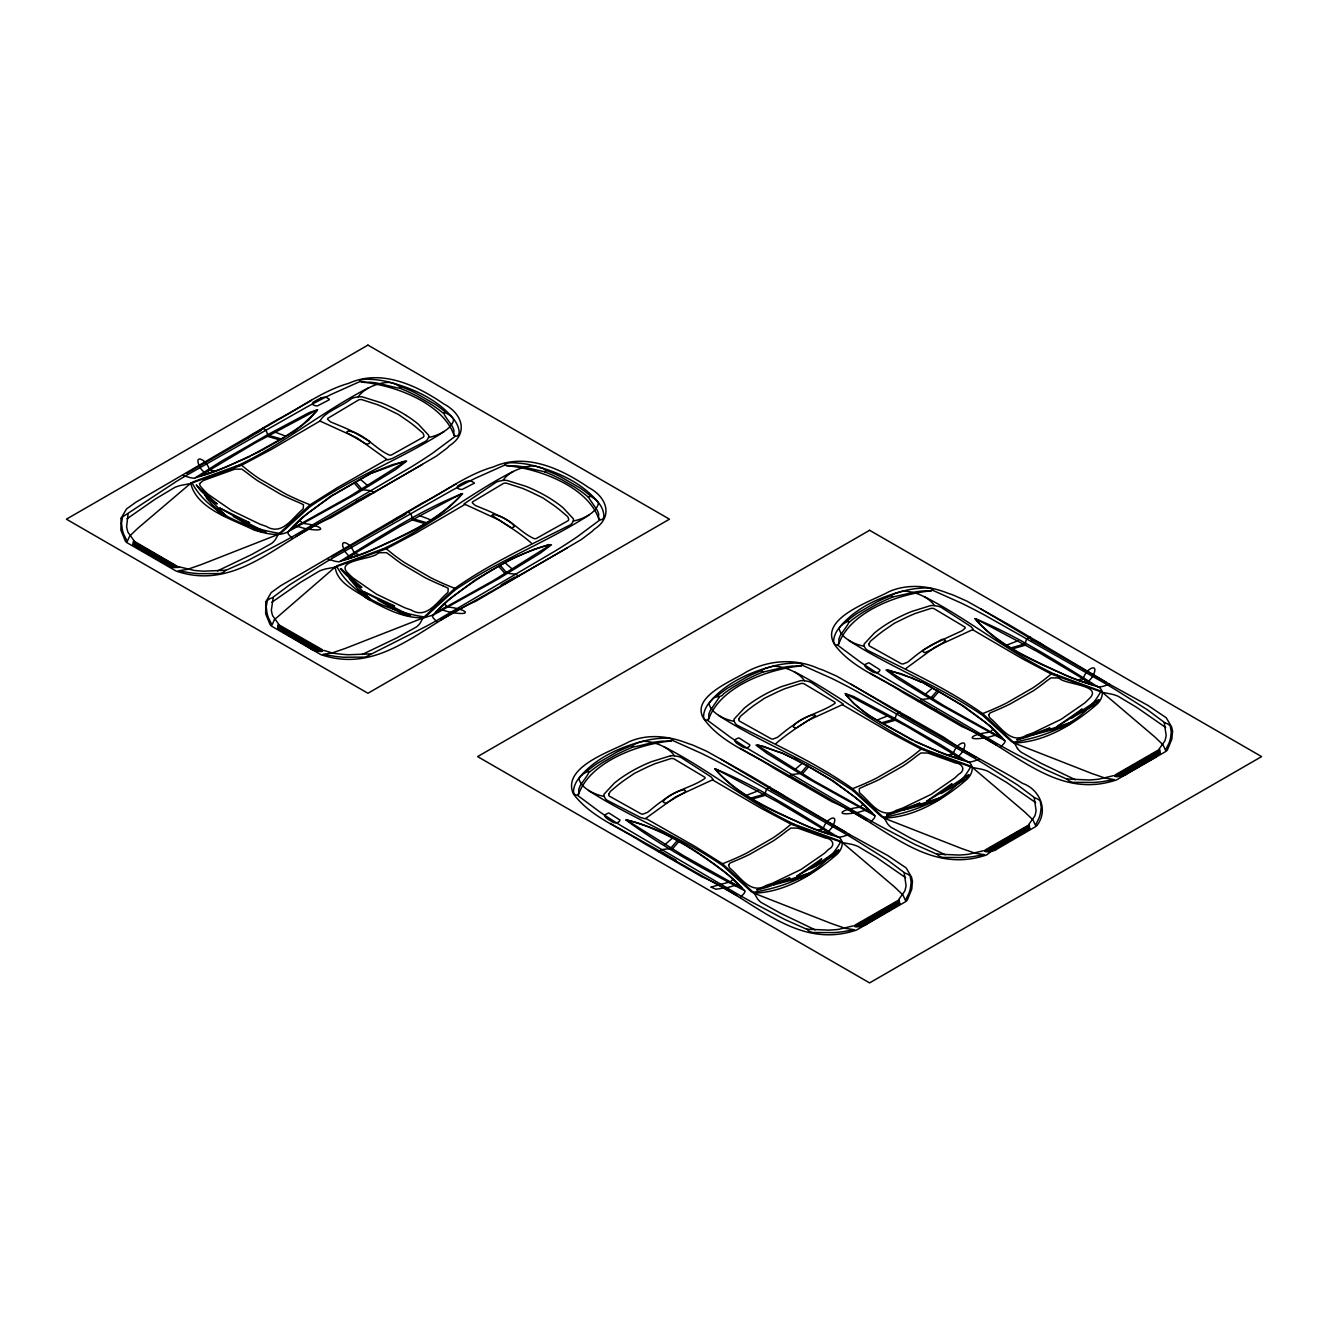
<?xml version="1.0" encoding="UTF-8"?>
<svg xmlns="http://www.w3.org/2000/svg" width="1328" height="1328" viewBox="0 0 1328 1328"><rect width="100%" height="100%" fill="white"/><g stroke="black" fill="none" stroke-linecap="round" stroke-linejoin="round"><path stroke-width="1.5" d="M354.244 553.527L354.161 552.88A15.455 8.914 0 0 0 353.431 551.236C350.061 542.388 337.146 537.226 345.214 551.817A62.565 36.122 0 0 0 346.94 553.859L347.753 554.722A6.872 3.967 0 0 1 348.683 556.615A5.959 3.436 0 0 1 347.77 558.64L358.942 554.921L357.83 554.274A6.125 3.536 0 0 0 356.153 553.793L354.227 553.71A45.252 26.128 0 0 1 350.625 555.685L348.683 556.615M370.28 493.601L356.369 501.171L360.502 499.975A65.454 37.798 0 0 0 364.304 497.917A53.9 31.125 0 0 0 367.856 495.676L422.47 464.418M567.205 547.983L512.591 579.24A53.9 31.125 0 0 1 509.039 581.481A65.454 37.798 0 0 1 505.238 583.54L440.68 620.093M450.723 415.979A57.868 33.399 0 0 1 459.023 430.737C460.451 437.344 452.284 438.738 453.977 430.67A90.404 52.19 0 0 0 452.483 426.686C449.379 421.275 435.85 406.036 450.856 415.93M588.171 496.987L590.844 496.357L595.591 499.494A57.868 33.399 0 0 1 603.759 514.301C605.17 520.925 597.069 522.236 598.712 514.235A90.404 52.19 0 0 0 597.218 510.251L588.171 496.987L583.772 493.418A211.849 122.309 0 0 0 574.493 486.994L561.893 479.723A211.866 122.309 0 0 0 550.755 474.362L544.779 471.822L521.622 466.593A90.404 52.19 0 0 0 514.716 465.746C499.544 466.327 503.81 462.044 514.583 462.841A57.851 33.399 0 0 1 540.164 467.622M645.972 818.513L695.523 846.749L722.548 863.764A11.537 6.657 0 0 0 724.457 867.167L751.283 891.669A63.213 36.503 0 0 0 753.789 893.113C784.898 892.482 814.114 874.123 837.055 854.269C842.334 849.372 845.355 839.645 836.955 836.391M798.145 726.765L809.101 719.959L843.38 704.205L811.225 682.492A15.438 8.914 0 0 0 808.188 681.38L804.154 680.683A12.599 7.271 0 0 0 800.585 680.7L781.445 686.642A151.956 87.731 0 0 0 766.488 693.548A147.84 85.357 0 0 0 756.379 699.391A151.956 87.731 0 0 0 744.427 708.023L734.102 719.079A12.599 7.271 0 0 0 734.085 721.137L735.314 723.461A15.438 8.914 0 0 0 737.223 725.221C776.614 745.24 815.973 762.903 852.609 788.683A11.537 6.657 0 0 0 854.502 792.086L881.327 816.587A63.213 36.503 0 0 0 883.834 818.031C914.926 817.401 944.158 799.041 967.099 779.187C972.378 774.29 975.399 764.563 967 761.309M984.463 717.037L1011.388 741.505A63.213 36.503 0 0 0 1013.895 742.933C1044.987 742.319 1074.203 723.959 1097.144 704.089C1102.423 699.209 1105.444 689.481 1097.061 686.227M1138.411 765.011L1138.594 764.646A9.595 5.544 0 0 0 1135.789 766.306A1.992 1.145 0 0 1 1136.37 766.19M278.448 625.687L322.422 650.604L321.542 650.654M172.457 567.056L174.632 567.156A35.308 20.385 0 0 0 175.595 567.139L177.686 567.056L133.763 541.691L133.647 542.72A30.162 17.413 0 0 0 133.564 543.816L133.779 544.746M278.432 625.803L278.382 626.285A30.162 17.413 0 0 0 278.299 627.38L278.515 628.293M581.813 774.888C596.82 764.978 583.291 780.233 580.187 785.645A90.404 52.19 0 0 0 578.693 789.629C580.303 797.597 572.219 796.302 573.663 789.695A57.851 33.399 0 0 1 581.946 774.938M719.278 697.3L710.231 710.563A90.404 52.19 0 0 0 708.737 714.547C710.38 722.565 702.263 721.237 703.707 714.613A57.851 33.399 0 0 1 711.991 699.856C715.377 694.644 720.755 698.727 723.677 693.731A211.866 122.309 0 0 1 732.973 687.306L745.556 680.036A211.849 122.309 0 0 1 756.694 674.674L762.67 672.134L785.827 666.905A90.404 52.19 0 0 1 792.733 666.042C808.038 666.639 803.672 662.373 792.866 663.137A57.868 33.399 0 0 0 767.285 667.934M880.431 914.477L880.298 914.76A8.732 5.046 0 0 0 883.07 913.116A1.743 1.013 0 0 1 882.423 913.216L882.29 913.183M1140.536 764.314L1140.437 764.546A8.732 5.046 0 0 0 1143.176 762.953A1.743 1.013 0 0 1 1142.512 763.052L1142.329 762.986M874.588 917.299L874.737 917.001A9.379 5.412 0 0 0 872.396 918.262L871.566 919.242L873.193 918.943M1004.649 842.218L1006.06 840.823M1134.693 767.136L1134.826 766.837A9.379 5.412 0 0 0 1132.502 768.082L1131.672 769.078L1133.299 768.763M882.124 912.95L882.273 912.651A8.964 5.179 0 0 0 879.468 914.262L880.348 914.245M1142.229 762.787L1142.362 762.488A8.964 5.179 0 0 0 1139.573 764.098L1140.437 764.081M898.973 903.588L899.089 902.409A35.308 20.385 0 0 0 899.039 901.861L898.907 900.65L854.983 925.998L856.776 926.081A30.162 17.413 0 0 0 858.652 926.114L860.262 925.998M1014.21 837.287L1014.127 837.437A9.014 5.196 0 0 0 1016.567 836.092M1144.288 762.123L1144.238 762.272A9.014 5.196 0 0 0 1146.628 761.01L1147.292 760.131L1145.699 760.463M301.672 523.215L301.473 522.219A6.125 3.536 0 0 0 300.609 521.257L299.514 520.609L293.007 527.067A5.959 3.436 0 0 1 296.576 526.569A6.872 3.967 0 0 1 299.846 527.067L301.34 527.531A62.549 36.122 0 0 0 304.876 528.527C327.485 532.711 323.966 526.303 305.872 523.796A15.455 8.931 0 0 0 303.382 523.398L301.921 523.315A45.252 26.128 0 0 0 298.186 525.407L296.576 526.535M793.181 879.983L807.441 873.89M923.242 804.901L937.485 798.809M578.51 794.592C589.615 761.807 638.884 743.763 671.287 741.024M708.554 719.51C719.676 686.725 768.912 668.681 801.332 665.942M838.615 644.429C849.721 611.644 898.956 593.583 931.393 590.86M876.663 916.619L876.546 916.851A9.18 5.295 0 0 0 879.319 915.291A1.76 1.013 0 0 1 878.655 915.424L878.489 914.809A9.595 5.544 0 0 0 875.683 916.486A1.992 1.145 0 0 1 876.281 916.353L876.58 916.42M1006.69 841.57L1006.624 841.72A9.18 5.295 0 0 0 1009.363 840.209A1.76 1.013 0 0 1 1008.699 840.342L1008.533 839.728A9.595 5.544 0 0 0 1005.728 841.404A1.992 1.145 0 0 1 1006.325 841.271L1006.624 841.338M1136.718 766.555L1136.585 766.771A9.18 5.295 0 0 0 1139.407 765.127A1.76 1.013 0 0 1 1138.76 765.26L1138.544 765.21M308.312 508.259L281.387 532.711A63.296 36.553 0 0 1 278.88 534.155L200.96 564.699L187.48 569.38L178.218 570.774L190.518 572.866A107.917 62.316 0 0 0 198.818 573.679L219.884 573.563A5.262 3.038 0 0 0 221.062 573.281L223.087 572.351A33.15 19.14 0 0 0 224.349 571.621L225.81 570.227L203.997 571.173A73.223 42.28 0 0 1 193.988 570.376L179.363 566.89M599.874 519.945L577.448 536.645A593.533 342.674 0 0 1 555.585 550.755L439.087 619.147A585.15 337.827 0 0 1 426.039 626.384L369.084 655.185A33.15 19.14 0 0 1 367.823 655.916L365.798 656.845A5.262 3.038 0 0 1 364.619 657.128L343.554 657.244A107.917 62.316 0 0 1 335.254 656.414L322.953 654.339L332.216 652.944L345.695 648.263L423.483 617.786M899.023 903.488L884.913 910.759A12.998 7.503 0 0 0 882.954 911.987L881.875 912.585A13.197 7.619 0 0 0 878.804 914.477L878.107 914.76A14.143 8.167 0 0 0 876.015 915.905L874.305 916.951A13.479 7.785 0 0 0 872.43 917.963L870.886 919.706L874.488 918.495M1029.017 828.506L1029.134 827.327A35.308 20.385 0 0 0 1029.084 826.78L1028.851 825.618L985.077 850.899L985.907 850.949M745.174 890.972L745.124 891.121A35.624 20.567 0 0 1 744.078 893.429L740.31 897.479M875.218 815.89L875.169 816.039A35.624 20.567 0 0 1 874.123 818.347L870.371 822.397M1005.279 740.808L1005.23 740.958A35.624 20.567 0 0 1 1004.167 743.265L1000.416 747.315M842.052 624.774A57.851 33.399 0 0 0 833.752 639.532C832.307 646.138 840.491 647.533 838.798 639.465A90.404 52.19 0 0 1 840.275 635.465C843.446 630.053 856.809 614.864 841.919 624.724M1045.269 647.118L1042.812 644.927A65.454 37.798 0 0 0 1039.26 642.735A53.9 31.125 0 0 0 1035.392 640.677L1031.175 639.548L1106.141 682.194M806.079 785.246L802.212 783.835A65.454 37.798 0 0 1 798.41 781.794A53.9 31.125 0 0 1 794.858 779.553L792.484 777.295L866.769 820.405M928.455 706.695A53.9 31.125 0 0 1 924.902 704.471L922.545 702.197L996.813 745.323M883.967 818.098L961.754 848.575L975.233 853.257L984.496 854.651L972.196 856.726A107.933 62.316 0 0 1 963.896 857.539L942.83 857.423A5.262 3.038 0 0 1 941.652 857.141L939.626 856.228A33.15 19.14 0 0 1 938.365 855.481L936.904 854.087L958.716 855.049A73.223 42.28 0 0 0 968.726 854.253L983.351 850.767M1014.028 743.016L1091.815 773.494L1105.294 778.158L1114.391 779.569L1102.257 781.644A107.933 62.316 0 0 1 1093.94 782.458L1072.875 782.341A5.262 3.038 0 0 1 1071.696 782.059L1069.671 781.146A33.15 19.14 0 0 1 1068.409 780.399L1066.965 779.005L1088.761 779.968A73.223 42.28 0 0 0 1098.787 779.171L1113.395 775.685M765.36 792.7L766.505 789.214L770.024 787.089M446.357 606.896L446.208 605.784A6.125 3.536 0 0 0 445.345 604.821L444.249 604.174L437.825 610.631A5.959 3.436 0 0 1 441.311 610.133A6.872 3.967 0 0 1 444.581 610.631L446.075 611.096A62.549 36.122 0 0 0 449.611 612.092C472.137 616.325 468.618 609.867 450.607 607.344A15.455 8.931 0 0 0 448.117 606.962L446.656 606.879A45.252 26.128 0 0 0 442.921 608.971L441.311 610.1M840.591 841.902C824.223 872.446 786.027 886.938 753.225 892.333M970.635 766.82C954.268 797.364 916.071 811.856 883.286 817.251M1100.68 691.739C1084.312 722.283 1046.132 736.774 1013.33 742.169M580.27 776.498C595.11 758.869 617.952 748.062 639.947 742.037M710.314 701.416C725.154 683.787 747.996 672.981 769.991 666.955M840.375 626.335C855.215 608.705 878.057 597.882 900.052 591.873M274.348 619.827L272.041 624.94L268.439 617.852A107.933 62.316 0 0 1 267.028 613.055L266.231 606.879L267.227 600.887A5.262 3.038 0 0 1 267.708 600.206L269.302 599.044A33.15 19.14 0 0 1 270.597 598.314L273.219 597.65L271.36 610.067A73.223 42.28 0 0 0 272.738 615.843L278.764 624.293M274.431 619.661L335.469 566.824A63.213 36.503 0 0 1 337.959 565.379L380.339 549.842A11.537 6.657 0 0 1 386.282 548.813L415.764 533.192L464.684 504.59M707.542 720.324L730.002 736.957A593.533 342.674 0 0 0 751.864 751.05L868.363 819.442A585.15 337.827 0 0 0 881.41 826.697L915.009 844.475L936.871 854.219M386.697 459.554L337.146 487.791L310.105 504.806L278.233 534.503L275.294 539.716A36.138 20.866 0 0 1 271.775 543.335L252.121 554.291L217.443 570.924M531.316 543.069C519.846 532.694 502.665 522.651 491.908 515.281A8.532 4.93 0 0 1 492.871 514.617C497.203 513.637 515.164 523.481 514.052 526.851A8.532 4.93 0 0 1 512.89 527.399L511.147 527.747L499.245 520.128L464.07 503.893L496.224 482.18A15.438 8.914 0 0 1 499.262 481.085L503.312 480.371A12.599 7.271 0 0 1 506.864 480.387L526.004 486.347A151.956 87.731 0 0 1 540.961 493.236A147.84 85.357 0 0 1 551.07 499.079A151.956 87.731 0 0 1 563.022 507.711L573.347 518.767A12.599 7.271 0 0 1 573.364 520.825L572.136 523.149A15.438 8.914 0 0 1 570.227 524.909C530.818 544.945 491.476 562.591 454.84 588.37L422.968 618.068L420.03 623.28A36.138 20.866 0 0 1 416.511 626.899L396.856 637.855L362.179 654.488M579.888 776.93L579.672 777.278A19.206 11.089 0 0 0 579.008 778.988C581.249 788.317 594.844 794.825 604.074 796.368M709.932 701.848L709.733 702.197A19.206 11.089 0 0 0 709.052 703.906C711.293 713.236 724.889 719.743 734.135 721.287M839.993 626.766L839.777 627.115A19.206 11.089 0 0 0 839.113 628.825C841.354 638.154 854.95 644.661 864.179 646.205M1010.376 839.628L1010.409 839.578A8.732 5.046 0 0 0 1013.115 838.034M899.803 903.97L899.139 899.836L855.099 925.085C851.497 928.554 865.126 926.313 866.935 923.856L899.753 904.003M1029.798 828.921L1029.2 824.754L985.144 850.003C981.857 853.34 995.236 851.431 997.228 848.924L1035.84 826.497A12.915 7.453 0 0 0 1037.351 824.987C1048.605 809.781 1039.492 789.131 1022.494 783.354C996.73 767.053 968.759 754.702 943.693 737.156L836.706 676.151L823.078 670.109A52.456 30.278 0 0 0 818.895 668.714C795.621 658.074 768.879 659.85 746.452 671.902C732.591 681.032 686.327 698.296 705.782 721.436C723.229 743.398 750.967 752.76 773.61 768.032L831.909 801.697C881.676 822.364 924.52 874.405 984.031 855.763A12.915 7.453 0 0 0 986.654 854.9L990.954 851.613M785.147 797.331L782.723 795.107A65.454 37.798 0 0 0 779.154 792.899A53.9 31.125 0 0 0 775.286 790.857L771.07 789.712L846.052 832.357M674.375 755.781C669.113 747.398 654.787 741.655 644.263 741.306A19.206 11.089 0 0 0 641.308 741.705L640.694 741.821M804.419 680.7C799.157 672.317 784.831 666.573 774.307 666.224A19.206 11.089 0 0 0 771.369 666.623L770.738 666.739M934.48 605.618C929.218 597.235 914.892 591.491 904.368 591.143A19.206 11.089 0 0 0 901.413 591.524L900.799 591.657M144.569 550.987L147.69 551.751A13.479 7.785 0 0 1 149.45 552.846L150.711 553.577A13.894 8.018 0 0 1 153.235 555.038L153.733 555.453A13.197 7.619 0 0 1 156.986 557.229L158.032 557.843A12.998 7.503 0 0 1 160.157 558.972L161.717 560.715L159.277 560.101A12.666 7.321 0 0 1 156.422 558.308L156.09 558.175A16.683 9.628 0 0 1 154.928 557.644A12.168 7.022 0 0 1 154.297 557.295A13.081 7.553 0 0 1 153.118 556.532L151.89 555.818A13.131 7.586 0 0 1 149.002 554.058L148.836 553.925A12.301 7.105 0 0 1 146.761 552.946L133.663 544.546M289.404 634.435L291.496 636.51A12.301 7.105 0 0 0 293.571 637.49L293.737 637.623A13.131 7.586 0 0 0 296.625 639.382L297.854 640.096A13.081 7.553 0 0 0 299.032 640.86A12.168 7.022 0 0 0 299.663 641.208A16.683 9.628 0 0 0 300.825 641.723L301.157 641.856A12.666 7.321 0 0 0 304.029 643.665L306.453 644.279L304.909 642.536A12.998 7.503 0 0 0 302.767 641.407L301.755 640.777A13.197 7.619 0 0 0 298.468 639.017L297.987 638.602A13.894 8.018 0 0 0 295.447 637.141L294.185 636.411A13.479 7.785 0 0 0 292.409 635.332L278.399 628.111M265.799 532.163L233.28 515.779L233.446 516.625A25.315 14.625 0 0 0 234.16 516.974L256.387 529.723A19.339 11.172 0 0 0 260.902 531.549M410.535 615.727L407.513 614.117L406.501 615.345M816.006 865.292L838.483 849.771M1098.571 699.607L1074.286 715.493M261.765 531.781L262.811 530.553M461.181 494.962C437.659 520.875 404.227 534.802 373.185 549.427A109.062 62.964 0 0 1 368.835 551.22A252.818 145.964 0 0 1 343.969 559.868L400.043 526.419L460.301 494.298M677.247 840.657L670.806 848.111A8.117 4.681 0 0 1 668.001 848.891L661.991 849.555L658.29 851.597M807.291 765.575L800.85 773.029A8.117 4.681 0 0 1 798.062 773.809L792.036 774.473L788.351 776.515M937.336 690.494L930.895 697.947A8.117 4.681 0 0 1 928.106 698.727L922.08 699.391L918.395 701.416M672.317 849.024L678.591 841.852M802.361 773.942L808.636 766.771M932.422 698.86L938.697 691.689M834.764 853.124L836.076 851.646M966.12 776.565L956.011 784.997M1096.164 701.483L1086.072 709.916M838.798 849.87L837.37 852.576A19.339 11.172 0 0 1 834.25 855.199L815.591 866.371M967.415 777.494L968.842 774.788M1073.92 716.705L1094.355 705.035A19.339 11.172 0 0 0 1097.526 702.429L1098.986 699.74M898.641 899.67L904.667 891.237A73.223 42.28 0 0 0 906.045 885.461L904.185 873.044L906.808 873.708A33.15 19.14 0 0 1 908.103 874.438L909.697 875.6A5.262 3.038 0 0 1 910.178 876.281L911.174 882.273L910.377 888.449A107.917 62.316 0 0 1 908.966 893.246L905.364 900.334L902.974 895.055L894.84 887.204L842.052 842.301M1028.685 824.588L1034.711 816.156A73.223 42.28 0 0 0 1036.089 810.379L1034.23 797.962L1036.869 798.626A33.15 19.14 0 0 1 1038.147 799.356L1039.741 800.518A5.262 3.038 0 0 1 1040.222 801.199L1041.218 807.192L1040.422 813.367A107.917 62.316 0 0 1 1039.011 818.164L1035.408 825.252L1032.985 819.907L1024.884 812.122L972.113 767.219M1158.746 749.507L1164.772 741.074A73.223 42.28 0 0 0 1166.15 735.28L1164.274 722.88L1166.914 723.528A33.15 19.14 0 0 1 1168.192 724.258L1169.785 725.437A5.262 3.038 0 0 1 1170.267 726.117L1171.279 732.11L1170.483 738.268A107.917 62.316 0 0 1 1169.055 743.066L1165.469 750.171L1163.062 744.875L1154.928 737.04L1102.024 692.054A63.246 36.52 0 0 0 1099.534 690.61L1057.171 675.072M898.641 903.936L898.475 904.086A29.897 17.264 0 0 1 894.524 907.157L866.221 923.441A29.83 17.214 0 0 1 860.926 925.749L860.428 925.931M1028.685 828.855L1028.536 829.004A29.897 17.264 0 0 1 1024.569 832.075M1029.715 829.021L991.003 851.364M952.126 784.101L949.769 786.259A65.404 37.765 0 0 1 945.387 789.762L943.212 791.272M915.141 722.283L912.768 720.025A65.454 37.798 0 0 0 909.199 717.817A53.9 31.125 0 0 0 905.331 715.759L901.114 714.63L976.097 757.275M265.567 532.395L260.935 531.532M410.352 615.91L405.671 615.096A19.339 11.172 0 0 1 401.122 613.287L378.895 600.538A25.315 14.625 0 0 1 378.181 600.19L377.982 599.36L384.439 602.364A65.404 37.765 0 0 0 390.515 604.887L394.682 605.983L364.221 591.906L378.264 599.443M664.946 844.591L672.317 838.234M794.991 769.51L802.361 763.152M925.052 694.428L932.405 688.053L936.24 690.261M886.739 911.091L887.121 910.261L885.593 910.626A9.362 5.395 0 0 0 883.22 912.087A1.71 0.979 0 0 1 883.917 912.004L884.116 912.485A9.014 5.196 0 0 0 886.523 911.174M235.604 466.277L193.224 481.832A63.213 36.503 0 0 0 190.734 483.276L137.83 528.262L129.729 536.031L127.305 541.376L123.703 534.288A107.933 62.316 0 0 1 122.292 529.49L121.495 523.315L122.491 517.322A5.262 3.038 0 0 1 122.973 516.642L124.566 515.48A33.15 19.14 0 0 1 125.861 514.749L175.728 481.865A585.15 337.827 0 0 1 188.277 474.328L306.735 407.082A593.533 342.674 0 0 1 331.153 394.449L360.087 381.501M226.441 516.044L204.844 494.614L206.72 498.299M272.771 597.451L289.67 584.835L320.463 565.429A585.15 337.827 0 0 1 333.013 557.893L451.47 490.646A593.533 342.674 0 0 1 475.889 478.014L504.823 465.066M455.139 436.381L432.712 453.08A593.533 342.674 0 0 1 410.85 467.19L294.351 535.582A585.15 337.827 0 0 1 281.304 542.82L247.705 560.599L225.843 570.359M589.217 772.265L593.633 768.812A211.866 122.309 0 0 1 602.912 762.388L615.495 755.117A211.849 122.309 0 0 1 626.65 749.756L632.626 747.216M849.322 622.102L853.721 618.649A211.866 122.309 0 0 1 863.017 612.208L875.6 604.954A211.849 122.309 0 0 1 886.739 599.592L892.715 597.036L915.888 591.823A90.404 52.19 0 0 1 922.794 590.96C938.083 591.558 933.733 587.291 922.91 588.055A57.868 33.399 0 0 0 897.346 592.836M587.159 771.07L591.989 767.202A129.463 74.75 0 0 1 597.534 763.235L616.989 752.013A129.463 74.75 0 0 1 623.861 748.809L630.568 746.021M717.203 695.988L722.034 692.12A129.463 74.75 0 0 1 727.578 688.153L747.033 676.931A129.463 74.75 0 0 1 753.906 673.728L760.612 670.939M847.264 620.906L852.095 617.039A129.463 74.75 0 0 1 857.622 613.071L877.094 601.833A129.463 74.75 0 0 1 883.967 598.646L890.656 595.857M444.199 431.517C400.94 459.471 351.771 477.648 309.208 507.23M588.935 515.081C545.708 543.086 496.506 561.18 453.944 590.777M127.056 518.733L155.857 498.714L174.848 487.376A36.138 20.866 0 0 1 181.106 485.334L190.136 483.641L241.58 465.232L271.028 449.628L319.948 421.026L357.249 438.024L387.461 459.837L392.026 458.592L425.491 441.344A15.438 8.914 0 0 0 427.4 439.601L428.629 437.261A12.599 7.271 0 0 0 428.612 435.202L418.287 424.147A151.956 87.731 0 0 0 406.335 415.515M271.792 602.298L300.593 582.278L319.583 570.94A36.138 20.866 0 0 1 325.841 568.899L334.872 567.205L386.315 548.796L392.889 554.174A274.813 158.663 0 0 0 404.575 562.607L430.936 577.829A274.846 158.679 0 0 0 445.544 584.569L454.84 588.37A11.537 6.657 0 0 1 452.948 591.79L425.641 616.574A65.172 37.632 0 0 1 423.615 617.719C403.762 618.533 384.871 608.39 367.873 599.011C356.186 590.86 336.631 582.909 335.22 566.99M203.948 473.05L205.89 472.121A45.252 26.128 0 0 0 209.509 469.963L209.376 469.116A15.455 8.914 0 0 0 208.695 467.688C205.359 458.774 192.494 453.578 200.478 468.253A62.565 36.122 0 0 0 202.205 470.295L203.018 471.158A6.872 3.967 0 0 1 203.948 473.05A5.959 3.436 0 0 1 203.035 475.075L203.018 475.075M1016.634 836.125L1017.231 835.212L1015.638 835.544A9.362 5.395 0 0 0 1013.281 837.005A1.71 0.979 0 0 1 1013.961 836.922L1014.16 836.989M1146.977 761.11L1148.023 759.699L1145.002 760.595M821.567 858.901L796.717 876.264L810.263 868.412M951.612 783.819L926.761 801.182M1073.854 716.755L1072.277 717.867A25.315 14.625 0 0 1 1071.663 718.282L1070.268 718.415L1075.414 714.663A65.404 37.765 0 0 0 1079.813 711.161L1082.171 709.019L1057.32 726.35M1145.018 760.595A12.981 7.503 0 0 0 1143.043 761.824L1141.98 762.405A13.197 7.619 0 0 0 1138.909 764.297L1138.196 764.596A14.143 8.167 0 0 0 1136.121 765.741L1134.411 766.787A13.496 7.785 0 0 0 1132.518 767.8L1130.975 769.543L1133.415 768.929A13.994 8.084 0 0 0 1134.859 768.165A12.317 7.105 0 0 0 1136.27 767.136L1136.502 767.036A13.131 7.586 0 0 0 1139.54 765.36L1140.785 764.662A13.081 7.553 0 0 0 1142.113 763.982A12.151 7.022 0 0 0 1142.711 763.617A16.716 9.645 0 0 0 1143.624 762.953L1143.856 762.753A12.666 7.304 0 0 0 1146.96 761.093M404.525 462.078L348.882 496.871L290.965 529.258A252.868 145.98 0 0 1 305.938 514.899A108.979 62.931 0 0 1 309.009 512.376L332.299 495.643L372.155 472.685L392.457 464.651L406.7 461.082L395.628 469.564L354.294 494.946L288.209 531.632A245.033 141.465 0 0 1 303.099 516.808L330.523 496.34L370.844 473.283M815.575 866.387L812.172 868.047A25.315 14.625 0 0 1 811.557 868.462L810.13 868.562L815.326 864.843A65.404 37.765 0 0 0 819.708 861.341L821.617 858.917M1070.351 718.232L1057.37 726.366M371.093 599.658L351.356 579.722M944.225 790.575L940.124 793.463L941.602 793.38A25.315 14.625 0 0 0 942.233 792.965L964.294 780.134A19.339 11.172 0 0 0 967.465 777.511M796.933 727.611L794.559 727.711A8.532 4.93 0 0 1 793.397 727.146C792.384 723.445 810.727 713.767 814.579 714.929A8.532 4.93 0 0 1 815.541 715.593C804.436 722.781 787.869 733.139 776.133 743.381M810.628 868.147L812.802 866.62M1070.717 717.983L1073.987 715.692M942.498 791.787L926.811 801.216M965.622 776.565L944.241 790.575M219.867 508.076L233.529 515.878M825.75 859.349L834.748 853.14M150.363 554.158L149.45 554.108A9.18 5.295 0 0 0 152.305 555.735A1.76 1.013 0 0 1 152.106 555.386M157.899 558.507L156.737 558.125M295.098 637.722L294.268 637.689A9.18 5.295 0 0 0 297.04 639.299A1.76 1.013 0 0 1 296.841 638.951M302.668 642.055L301.506 641.69M154.131 556.332L153.401 556.349A8.732 5.046 0 0 0 156.09 557.909A1.743 1.013 0 0 1 155.924 557.627M298.8 639.93L298.07 639.897A8.732 5.046 0 0 0 300.825 641.474A1.743 1.013 0 0 1 300.659 641.175M311.516 400.375L257.383 431.899A53.9 31.125 0 0 0 253.515 433.941A65.454 37.798 0 0 0 249.93 436.148L247.523 438.373L261.101 430.504M456.251 483.923L402.118 515.463A53.9 31.125 0 0 0 398.251 517.505A65.454 37.798 0 0 0 394.665 519.713L392.258 521.937L405.936 514.069M190.734 483.276C196.71 509.139 232.45 519.231 254.279 530.154C265.268 533.175 278.249 537.508 288.956 531.283M295.945 536.529L356.618 501.353M247.556 438.389L186.617 473.415M392.291 521.954L331.353 556.98M285.636 436.331L301.672 425.425L316.446 411.398A6.457 3.718 0 0 0 317.16 410.269A3.768 2.175 0 0 0 315.616 410.75M284.64 437.31L261.981 450.275M249.548 522.668L219.9 508.06M900.069 712.007L896.549 714.132L895.421 717.618A8.117 4.681 0 0 1 894.059 719.212L881.111 722.947M1030.113 636.925L1026.594 639.05L1025.465 642.536A8.117 4.681 0 0 1 1024.104 644.13L1011.172 647.865M937.004 798.726L940.772 797.497M1067.048 723.644L1070.833 722.415M856.477 926.031L899.006 901.48M985.974 850.949L1029.051 826.398M1116.582 775.867L1159.012 750.569L1115.122 775.801L1116.865 775.901A30.162 17.413 0 0 0 1118.757 775.95L1120.351 775.834M858.253 926.048L899.089 902.459M988.298 850.966L1029.134 827.377M1118.342 775.884L1159.195 752.295M859.93 926.064L870.985 919.69M986.521 850.982L986.82 850.999A30.162 17.413 0 0 0 988.696 851.032L1003.37 844.027M1006.06 840.823A14.143 8.167 0 0 1 1008.151 839.678L1008.865 839.396A13.197 7.619 0 0 1 1011.953 837.52L1012.998 836.922A12.981 7.503 0 0 1 1014.957 835.677L1029.051 828.423M1120.035 775.901L1131.091 769.51M1148.056 759.716L1159.112 753.341L1159.195 752.246A35.308 20.385 0 0 0 1159.145 751.698L1159.112 751.333M996.266 848.36L1024.519 832.058M260.338 451.205L228.449 465.862A109.062 62.964 0 0 1 224.1 467.655A252.818 145.964 0 0 1 199.233 476.304L255.308 442.855L315.566 410.734M906.177 668.283L935.51 646.802L973.308 629.356L971.133 626.733L941.27 607.411A15.438 8.914 0 0 0 938.232 606.298L934.198 605.601A12.599 7.271 0 0 0 930.629 605.601L911.489 611.561A151.956 87.731 0 0 0 896.533 618.466A147.84 85.357 0 0 0 886.423 624.309A151.956 87.731 0 0 0 874.471 632.941L864.163 643.997A12.599 7.271 0 0 0 864.13 646.039L865.358 648.379A15.438 8.914 0 0 0 867.284 650.139C906.642 670.242 946.051 687.738 982.654 713.584L1014.542 743.282L1017.48 748.494M1065.438 724.889L1067.546 723.727M206.72 498.315L218.539 511.861A20.567 11.869 0 0 0 221.975 514.666L224.349 514.085M354.128 582.195L349.281 578.427L363.274 595.425A20.567 11.869 0 0 0 366.711 598.214L369.084 597.65M676.101 860.295L662.44 852.377L664.813 854.634A53.9 31.125 0 0 0 668.366 856.875A65.454 37.798 0 0 0 672.167 858.934L736.708 895.487M808.735 874.72L809.881 874.106A21.148 12.218 0 0 0 810.794 873.558L810.976 872.728M1068.21 724.889L1069.986 723.926A21.148 12.218 0 0 0 1070.899 723.395L1071.148 722.615M938.564 799.755L939.925 799.024A21.148 12.218 0 0 0 940.855 798.477L941.087 797.696M237.397 465.763C283.694 444.1 323.285 410.933 368.503 387.826M382.132 549.327C428.446 527.681 467.987 494.431 513.239 471.39M1109.594 684.269L1102.605 686.443A35.624 20.567 0 0 1 1098.588 687.057L1098.339 687.091M979.549 759.367L972.544 761.525A35.624 20.567 0 0 1 968.527 762.139L968.278 762.172M849.488 834.449L842.5 836.607A35.624 20.567 0 0 1 838.483 837.221L838.151 837.254M148.487 553.079L149.367 553.095A9.379 5.412 0 0 0 147.192 551.751L145.399 551.303L146.014 552.216A8.997 5.196 0 0 0 148.52 553.577A1.743 1.013 0 0 1 148.387 553.261M152.205 555.22L153.135 555.27A9.595 5.544 0 0 0 150.263 553.643A1.992 1.145 0 0 1 150.462 553.959M156.023 557.428L157.235 557.843M293.222 636.627L294.102 636.66A9.379 5.412 0 0 0 291.928 635.315L290.135 634.85L290.749 635.78A8.997 5.196 0 0 0 293.256 637.141A1.743 1.013 0 0 1 293.123 636.826M296.941 638.785L297.87 638.818A9.595 5.544 0 0 0 294.999 637.208A1.992 1.145 0 0 1 295.198 637.523M300.759 640.992L301.639 641.009M789.861 878.157L787.023 879.534A70.168 40.504 0 0 1 780.432 882.356L777.561 883.402M251.905 455.205L294.285 431.534L308.727 420.013L317.674 409.655L309.208 412.576L268.256 434.339L221.992 460.882L195.116 477.881A245.033 141.465 0 0 0 220.78 469.282L249.979 456.5M685.331 792.052L685.497 790.675A8.532 4.93 0 0 0 684.534 790.011C680.202 789.031 662.24 798.875 663.336 802.228A8.532 4.93 0 0 0 664.515 802.793L666.258 803.141L684.584 792.401M225.943 516.326L224.598 516.177A21.148 12.218 0 0 1 223.668 515.646L222.589 514.982M370.761 599.841L369.333 599.741A21.148 12.218 0 0 1 368.404 599.21L367.325 598.546M433.692 614.847L422.968 618.068M432.945 615.196L499.029 578.51L540.363 553.112L551.485 544.795L548.779 544.629L534.088 549.277L511.097 559.038L475.258 579.904L447.818 600.356A245.033 141.465 0 0 0 432.911 615.179M372.222 473.034L403.363 461.58A6.457 3.718 0 0 1 405.306 461.165A3.768 2.175 0 0 1 404.476 462.061M320.778 398.085L324.381 397.138A4.084 2.357 0 0 1 326.19 397.288L329.261 399.18A2.656 1.544 0 0 1 329.261 399.778L317.541 405.853A4.88 2.805 0 0 1 313.541 405.007L313.01 404.642A3.901 2.258 0 0 1 313.723 401.886L316.678 400.16A70.849 40.902 0 0 1 320.778 398.085M617.603 822.513L618.25 822.215A4.88 2.805 0 0 0 619.711 819.891M866.42 785.296L859.282 788.55L859.415 792.384A12.55 7.254 0 0 0 860.494 793.596C870.554 802.261 881.012 819.907 896.483 810.213A116.615 67.33 0 0 0 902.907 807.972L931.077 794.41L954.566 778.158A116.632 67.33 0 0 0 958.451 774.44C966.12 770.506 962.7 763.6 955.662 763.019L929.666 753.673A12.55 7.254 0 0 0 927.558 753.042L920.918 752.959L916.469 756.147A246.477 142.295 0 0 1 902.924 766.107L879.451 779.42A244.8 141.332 0 0 1 866.42 785.296M789.546 877.808L762.587 887.917A319.268 184.326 0 0 1 756.645 889.893L765.758 887.652A154.679 89.308 0 0 0 768.729 886.639L771.734 885.544M907.754 809.001L903.538 809.897L910.46 807.258A70.168 40.504 0 0 0 917.05 804.436L919.922 803.075L892.632 812.836A319.268 184.326 0 0 1 886.706 814.811L887.038 815.16M1006.973 645.01L1018.012 640.76M876.912 720.108L887.951 715.842M746.867 795.19L757.906 790.924M1040.505 732.176L1036.703 733.587M876.165 917.299L876.414 917.2A13.131 7.586 0 0 0 879.451 915.54L880.68 914.826A13.081 7.553 0 0 0 882.008 914.145A12.168 7.022 0 0 0 882.605 913.78A16.683 9.628 0 0 0 883.518 913.116L883.751 912.917A12.666 7.321 0 0 0 886.855 911.274L887.917 909.863M936.207 710.131L932.273 708.754A65.454 37.798 0 0 1 928.455 706.695M773.211 884.996L774.191 884.647M1034.28 734.484L1028.818 736.459A154.679 89.308 0 0 1 1025.863 737.488L1016.783 739.762A319.268 184.326 0 0 0 1022.693 737.754L1049.917 727.927L1047.128 729.371A70.168 40.504 0 0 1 1040.521 732.193M906.642 808.686L936.97 798.742M1035.259 734.118L1036.222 733.77M904.717 809.383L898.774 811.557A154.679 89.308 0 0 1 895.802 812.57L887.071 815.193M1053.469 729.039L1065.405 724.905M1120.533 775.768L1121.031 775.585A29.83 17.214 0 0 0 1126.36 773.311L1154.58 756.96A29.897 17.264 0 0 0 1158.547 753.906M990.489 850.85L990.987 850.684A29.83 17.214 0 0 0 996.315 848.393M1067.015 723.66L1033.516 734.766L1063.429 726.897A20.567 11.869 0 0 0 1068.26 724.905M202.902 475.158L214.206 471.357L213.094 470.726A6.125 3.536 0 0 0 211.418 470.228L209.492 470.145M897.263 592.769C895.836 593.052 889.129 595.691 892.582 597.036M767.219 667.851C765.658 667.967 758.686 671.254 762.87 672.134M637.158 742.933C618.831 752.594 653.31 741.655 655.783 741.987A90.404 52.19 0 0 1 662.689 741.124C677.994 741.721 673.628 737.455 662.805 738.219A57.868 33.399 0 0 0 637.241 743.016M853.306 925.848L838.682 929.334A73.223 42.28 0 0 1 828.672 930.131L806.86 929.168L808.32 930.563A33.15 19.14 0 0 0 809.582 931.31L811.607 932.223A5.262 3.038 0 0 0 812.786 932.505L833.851 932.621A107.933 62.316 0 0 0 842.151 931.808L854.452 929.733L845.189 928.338L831.71 923.657L753.922 893.18M1013.264 648.645L1025.681 645.026M883.203 723.727L895.62 720.108M753.159 798.809L765.575 795.19M751.067 798.028L763.998 794.31A8.117 4.681 0 0 0 765.343 792.7M548.099 545.144C513.388 554.888 482.379 574.576 453.744 595.94A108.979 62.931 0 0 0 450.657 598.463A252.868 145.98 0 0 0 435.684 612.822L493.618 580.436L549.261 545.642A3.768 2.175 0 0 0 550.091 544.762A6.457 3.718 0 0 0 548.132 545.177M814.197 865.657L815.99 865.292M331.834 653.011L338.723 653.94A73.223 42.28 0 0 0 348.733 654.737L370.578 653.891M901.513 714.381L851.198 684.235M670.54 755.781L651.401 761.724A151.956 87.731 0 0 0 636.444 768.63A147.84 85.357 0 0 0 626.335 774.473A151.956 87.731 0 0 0 614.366 783.105L604.057 794.161A12.599 7.271 0 0 0 604.041 796.219L605.253 798.543A15.438 8.914 0 0 0 607.178 800.303L640.644 817.533L645.192 818.795L675.421 796.983L713.202 779.536L711.044 776.897L681.181 757.574A15.438 8.914 0 0 0 678.143 756.462L674.093 755.765A12.599 7.271 0 0 0 670.54 755.781M247.904 524.942L262.562 530.768M392.64 608.506L393.935 608.373M907.954 808.935L933.368 801.979A20.567 11.869 0 0 0 938.199 800.004M321.492 650.654L320.33 650.687A35.308 20.385 0 0 1 319.367 650.72L317.342 650.654M544.58 471.822C548.763 470.942 541.791 467.655 540.23 467.539M1031.657 639.283L981.243 609.154M213.443 506.018L224.017 514.251M358.178 589.582L368.752 597.816M361.382 382.082C393.802 384.805 443.037 402.865 454.159 435.634M506.117 465.63C538.537 468.369 587.773 486.43 598.895 519.198M302.236 642.121L301.771 642.038A9.014 5.196 0 0 0 304.178 643.466L305.706 643.848L305.125 642.935M194.436 478.296L194.187 478.263A35.624 20.567 0 0 1 190.17 477.665L183.181 475.49M339.171 561.86L338.922 561.827A35.624 20.567 0 0 1 334.905 561.229L327.916 559.055M157.451 558.557L157.036 558.474A9.014 5.196 0 0 0 159.443 559.901L160.97 560.283L160.389 559.37A9.362 5.395 0 0 0 157.866 557.992A1.71 0.979 0 0 1 157.999 558.308M771.668 789.446L721.154 759.317M128.086 513.886L126.625 526.502A73.223 42.28 0 0 0 128.003 532.279L134.028 540.728M1010.392 839.163L1009.579 839.163A8.964 5.179 0 0 1 1012.334 837.586M1083.283 678.923L1081.357 679.006A6.125 3.536 0 0 0 1079.681 679.504L1078.552 680.152L1089.856 683.937A5.959 3.436 0 0 1 1088.877 681.845M953.222 754.005L951.296 754.105A6.125 3.536 0 0 0 949.636 754.586L948.507 755.234L959.696 758.935A5.959 3.436 0 0 1 958.833 756.927A6.872 3.967 0 0 1 959.696 755.034L960.509 754.171A62.549 36.122 0 0 0 962.236 752.129C970.287 737.521 957.355 742.667 954.019 751.548A15.455 8.931 0 0 0 953.338 752.993L953.521 754.038A45.301 26.145 0 0 0 957.189 756.18L958.766 756.927M823.177 829.087L821.252 829.187A6.125 3.536 0 0 0 819.575 829.668L818.463 830.315L829.651 834.017A5.959 3.436 0 0 1 828.788 832.009A6.872 3.967 0 0 1 829.651 830.116L830.465 829.253A62.549 36.122 0 0 0 832.191 827.211C840.226 812.603 827.311 817.749 823.974 826.63A15.455 8.931 0 0 0 823.294 828.074L823.161 828.921A45.252 26.128 0 0 0 826.78 831.079L828.722 832.009M392.723 383.095C414.718 389.104 437.559 399.927 452.4 417.54M537.458 466.643C559.453 472.668 582.295 483.475 597.135 501.104M279.428 533.375C246.643 527.996 208.446 513.488 192.079 482.944M424.163 616.939C391.378 611.561 353.182 597.052 336.814 566.508M972.81 629.804L1021.73 658.406L1051.195 674.026L1102.622 692.436L1111.652 694.129A36.138 20.866 0 0 1 1117.927 696.154L1136.917 707.509L1165.702 727.528M1134.826 767.352L1134.975 767.385A1.743 1.013 0 0 0 1135.656 767.302A8.997 5.196 0 0 1 1133.249 768.729M842.765 704.902L891.686 733.504L921.134 749.108L972.577 767.518L981.608 769.211A36.138 20.866 0 0 1 987.866 771.236L1006.856 782.59L1035.657 802.61M712.704 779.984L761.641 808.586L791.09 824.19L842.533 842.599L851.563 844.293A36.138 20.866 0 0 1 857.822 846.318L876.812 857.672L905.613 877.692M391.976 382.862L391.345 382.746A19.206 11.089 0 0 0 388.407 382.364C377.882 382.713 363.557 388.457 358.294 396.84M536.711 466.427L536.08 466.311A19.206 11.089 0 0 0 533.142 465.929C522.618 466.277 508.292 472.021 503.03 480.404M171.943 567.571L179.131 567.371L133.514 540.878L132.866 545.011M428.595 437.427C437.825 435.883 451.42 429.376 453.661 420.03A19.206 11.089 0 0 0 452.997 418.337L452.782 417.971M573.331 520.974C582.56 519.447 596.156 512.94 598.397 503.594A19.206 11.089 0 0 0 597.733 501.901L597.517 501.536M1004.748 842.417L1004.931 842.467A1.743 1.013 0 0 0 1005.595 842.384A8.997 5.196 0 0 1 1003.204 843.811L1001.611 844.16L1002.408 843.164A9.379 5.412 0 0 1 1004.781 841.919L1004.366 841.869A13.496 7.785 0 0 0 1002.474 842.882L1000.93 844.625M968.527 774.689L965.738 776.432L967.863 777.013M407.43 614.1L378.712 599.642M1095.799 701.333L1097.907 701.931M835.694 851.497L837.802 852.095M759.35 745.456L778.474 751.897M629.306 820.538C664 830.299 695.075 849.87 723.66 871.334A109.062 62.964 0 0 1 726.748 873.857A252.818 145.964 0 0 1 741.721 888.2M281.602 439.07L268.671 435.352A8.117 4.681 0 0 1 267.326 433.741L266.032 430.123L262.645 428.131M426.338 522.634L413.406 518.916A8.117 4.681 0 0 1 412.062 517.306L410.9 513.836L407.381 511.695M267.094 436.231L279.511 439.85M411.829 519.796L424.246 523.415M404.741 613.586L407.298 614.333M324.098 650.454L332.216 652.944M172.225 566.973L171.727 566.807A29.897 17.264 0 0 1 166.398 564.516M171.744 567.504L132.966 545.094M316.96 650.537L316.462 650.371A29.897 17.264 0 0 1 311.134 648.081M249.498 522.701L245.763 521.34A65.404 37.765 0 0 1 239.687 518.8L233.977 516.077M310.105 504.806L300.792 501.005A274.846 158.679 0 0 1 286.201 494.265L259.84 479.043A274.813 158.663 0 0 1 248.153 470.61L241.58 465.232A11.537 6.657 0 0 0 235.654 466.327M274.763 431.982L285.802 436.231M419.499 515.546L430.538 519.796M932.671 590.296L961.605 603.244A593.533 342.674 0 0 1 986.04 615.86L1104.498 683.123A585.15 337.827 0 0 1 1117.047 690.643L1147.824 710.048L1164.722 722.681M802.627 665.378L831.56 678.326A593.533 342.674 0 0 1 855.979 690.958L974.437 758.205A585.15 337.827 0 0 1 986.986 765.741L1017.779 785.13L1034.678 797.763M1066.932 779.138L1045.053 769.393L1011.455 751.615A585.15 337.827 0 0 1 998.407 744.361L881.925 675.969A593.533 342.674 0 0 1 860.063 661.875L837.636 645.159M672.566 740.46L701.516 753.408A593.533 342.674 0 0 1 725.935 766.04L844.392 833.287A585.15 337.827 0 0 1 856.942 840.823L887.735 860.212L904.634 872.845M806.826 929.301L784.964 919.557L751.349 901.778A585.15 337.827 0 0 1 738.318 894.524L621.819 826.132A593.533 342.674 0 0 1 599.957 812.039L577.531 795.339M909.713 677.28L889.395 670.374A6.457 3.718 0 0 0 887.469 669.959A3.768 2.175 0 0 0 888.283 670.856L943.893 705.666L1001.81 738.036A252.818 145.964 0 0 0 986.837 723.694A109.062 62.964 0 0 0 983.749 721.17L960.459 704.421L923.143 682.625M400.043 388.257L406.019 390.797A211.866 122.309 0 0 1 417.158 396.159L429.757 403.43A211.849 122.309 0 0 1 439.037 409.871L443.452 413.307M779.536 751.947L792.899 758.006M780.93 752.876L763.368 746.303L755.964 745.091L767.086 753.424L808.42 778.822L874.505 815.508M402.102 387.062L408.808 389.851A129.463 74.75 0 0 1 415.681 393.055L435.136 404.293A129.463 74.75 0 0 1 440.68 408.26L445.511 412.128M546.837 470.627L553.544 473.415A129.463 74.75 0 0 1 560.416 476.619L579.871 487.857A129.463 74.75 0 0 1 585.416 491.825L590.246 495.693M910.842 677.363L921.798 682.393M782.109 752.993L806.179 765.343M442.656 585.665L448.167 588.238L448.034 592.072A12.55 7.254 0 0 1 446.955 593.284C436.812 602.148 426.504 619.529 410.966 609.901A116.632 67.33 0 0 1 404.542 607.66L376.372 594.097L352.883 577.846A116.615 67.33 0 0 1 348.998 574.144C332.365 559.852 373.168 559.453 377.783 553.361A12.55 7.254 0 0 1 379.891 552.73L386.531 552.647L392.158 556.781A244.8 141.332 0 0 0 402.351 564.3L425.425 577.846A246.477 142.295 0 0 0 442.656 585.665M924.255 596.604C969.506 619.661 1009.064 652.911 1055.378 674.541M794.21 671.702C839.462 694.743 879.003 727.993 925.334 749.623M664.149 746.784C709.418 769.825 748.959 803.075 795.273 824.705M1075.315 779.702L1040.654 763.085L1021 752.113A36.138 20.866 0 0 1 1017.48 748.494M945.27 854.784L910.593 838.167L890.939 827.211A36.138 20.866 0 0 1 887.419 823.592L884.481 818.38L852.609 788.683L861.922 784.881A274.813 158.663 0 0 0 876.513 778.142L902.874 762.919A274.813 158.663 0 0 0 914.56 754.487L921.167 749.108A11.537 6.657 0 0 1 927.06 750.204L969.49 765.692A63.246 36.52 0 0 1 971.98 767.136L972.577 767.518M815.209 929.866L780.549 913.249L760.894 902.293A36.138 20.866 0 0 1 757.375 898.674L754.437 893.462L722.548 863.764L731.861 859.963A274.813 158.663 0 0 0 746.469 853.223L772.83 838.001A274.846 158.679 0 0 0 784.499 829.568L791.123 824.19A11.537 6.657 0 0 1 797.016 825.286L839.445 840.773A63.296 36.553 0 0 1 841.935 842.218L842.533 842.599M920.553 681.828L901.413 673.811L886.008 670.009L897.147 678.342L938.481 703.74L1004.549 740.426A245.033 141.465 0 0 0 989.675 725.603M921.914 682.061L932.588 688.153M915.158 741.522L941.917 753.175A245.033 141.465 0 0 0 967.597 761.774L940.722 744.742L894.458 718.216L853.506 696.453L845.04 693.531L853.987 703.873L868.429 715.394L913.1 740.177M847.148 694.594L907.406 726.731L963.481 760.164A252.868 145.98 0 0 1 938.63 751.515M810.727 872.579L773.427 884.946L803.324 877.061A20.567 11.869 0 0 0 808.154 875.086M393.951 608.373L404.708 613.569M908.352 738.252L934.265 749.739A108.979 62.931 0 0 0 938.614 751.532M1012.268 838.068L1012.467 838.117A1.743 1.013 0 0 0 1013.131 838.034M874.687 917.499L874.886 917.548A1.743 1.013 0 0 0 875.55 917.465A8.997 5.196 0 0 1 873.16 918.893M794.21 758.238L830.415 779.503L853.705 796.252A109.062 62.964 0 0 1 856.792 798.775M741.705 888.216L683.787 855.83L628.144 821.036A3.768 2.175 0 0 1 627.314 820.156M498.282 515.53C511.977 520.46 521.356 533.043 534.271 538.67A3.884 2.241 0 0 0 536.097 538.587L568.235 520.626A7.985 4.598 0 0 0 568.683 519.182L567.82 516.775L559.603 509.769A366.063 211.351 0 0 0 553.544 505.171L542.953 497.934L530.42 491.825A366.03 211.335 0 0 0 522.435 488.322L506.134 483.077A7.985 4.598 0 0 0 503.627 483.342L472.536 501.901A3.884 2.241 0 0 0 472.386 502.947L475.324 505.47L487.343 510.417A172.789 99.766 0 0 1 498.299 515.53M906.841 737.106C885.693 724.856 862.353 714.398 846.268 695.274M870.305 673.213L922.479 702.346M740.244 748.295L792.434 777.444M610.199 823.377L662.39 852.526M374.38 492.638L370.678 490.613L364.652 489.949A8.117 4.681 0 0 1 361.897 489.169L355.423 481.699M519.115 576.203L515.413 574.161L509.388 573.513A8.117 4.681 0 0 1 506.632 572.733M133.713 542.554L176.242 567.106M278.448 626.119L320.978 650.67M133.696 543.584L174.532 567.156M278.432 627.148L319.268 650.72M161.684 560.731L172.74 567.106M306.419 644.296L317.475 650.67M166.448 564.5L138.195 548.182A29.83 17.214 0 0 1 134.211 545.127L133.879 544.845M282.93 631.746L311.184 648.047M936.821 690.195L963.862 706.197L989.692 725.586M806.777 765.277L833.818 781.296L859.631 800.668A245.033 141.465 0 0 1 874.538 815.492M1067.264 723.544L1068.891 724.524M937.219 798.626L938.83 799.605M807.158 873.708L808.785 874.687M983.567 716.008C940.988 686.427 891.835 668.266 848.575 640.312M853.506 791.09C810.943 761.508 761.774 743.348 718.514 715.394M723.461 866.171C680.899 836.59 631.73 818.43 588.47 790.475M437.095 622.085L433.326 618.051A35.624 20.567 0 0 1 432.281 615.727L432.214 615.528M292.359 538.521L288.591 534.487A35.624 20.567 0 0 1 287.545 532.163L287.495 532.03M320.048 421.092C323.999 412.244 342.873 405.936 351.488 398.616A15.438 8.914 0 0 1 354.526 397.52L358.577 396.806A12.599 7.271 0 0 1 362.129 396.823L381.269 402.782A151.956 87.731 0 0 1 396.225 409.688A147.84 85.357 0 0 1 406.335 415.515M501.22 584.868L514.965 576.983M996.199 735.314L994.921 734.401A45.301 26.145 0 0 0 991.203 732.292L989.377 732.176A15.455 8.914 0 0 0 986.887 732.575C968.859 735.065 965.456 741.555 987.883 737.322A62.565 36.122 0 0 0 991.435 736.326L992.912 735.861A6.872 3.967 0 0 1 996.199 735.314A5.959 3.436 0 0 1 999.702 735.845L993.261 729.387L992.149 730.035A6.125 3.536 0 0 0 991.302 730.998L991.153 732.11M866.138 810.412L864.86 809.482A45.301 26.145 0 0 0 861.142 807.374L859.332 807.275A15.455 8.914 0 0 0 856.842 807.656C838.748 810.163 835.279 816.587 857.838 812.404A62.565 36.122 0 0 0 861.374 811.408L862.868 810.943A6.872 3.967 0 0 1 866.138 810.395A5.959 3.436 0 0 1 869.641 810.927L863.2 804.469L862.104 805.117A6.125 3.536 0 0 0 861.241 806.096L861.092 807.208M505.088 562.84L512.459 569.214M360.353 479.275L367.723 485.65M350.443 578.892L346.691 575.456A154.679 89.308 0 0 1 344.915 573.746L340.383 568.699M206.936 496.44L209.392 498.631A70.168 40.504 0 0 0 214.273 502.449L217.194 503.926L199.731 488.355A319.268 184.326 0 0 1 196.295 484.919L200.179 490.181A154.679 89.308 0 0 0 201.956 491.891L205.707 495.327M277.735 628.708L310.453 648.479C312.279 650.919 325.908 653.16 322.306 649.691L278.249 624.442L277.701 628.659M278.614 628.41L278.913 628.692A29.83 17.214 0 0 0 282.881 631.763M498.813 566.475L505.088 573.63M354.078 482.911L360.353 490.082M500.158 565.263L506.599 572.733M716.224 770.356C739.729 796.269 773.079 810.346 804.204 824.821A108.979 62.931 0 0 0 808.569 826.614A252.868 145.98 0 0 0 833.436 835.246L777.361 801.813L717.087 769.676A3.768 2.175 0 0 0 715.56 769.211A6.457 3.718 0 0 0 716.29 770.323M1017.978 834.781L1016.916 836.192A12.666 7.304 0 0 1 1013.795 837.835L1013.563 838.034A16.716 9.645 0 0 1 1012.65 838.698A12.151 7.022 0 0 1 1012.069 839.064A13.081 7.553 0 0 1 1010.724 839.744L1009.496 840.458A13.131 7.586 0 0 1 1006.458 842.118L1006.209 842.218A12.317 7.105 0 0 1 1004.798 843.263A13.994 8.084 0 0 1 1003.37 844.027M731.047 882.29L731.197 881.178A6.125 3.536 0 0 1 732.043 880.215L733.156 879.551L739.58 886.025A5.959 3.436 0 0 0 736.094 885.527M154.231 556.133L154.197 555.984A8.964 5.179 0 0 1 156.87 557.461M298.966 639.698L298.85 639.382A8.964 5.179 0 0 1 301.605 641.026M619.678 819.891L609.17 813.134A2.656 1.544 0 0 0 608.124 813.134L604.871 814.911A4.084 2.357 0 0 0 604.605 815.956L606.249 818.031A70.849 40.902 0 0 0 609.851 820.389L612.772 822.132A3.901 2.258 0 0 0 617.653 822.563M1144.022 761.84A1.71 0.979 0 0 0 1143.342 761.94A9.362 5.395 0 0 1 1145.715 760.479M984.546 717.004A11.537 6.657 0 0 1 982.67 713.617L991.966 709.783A274.813 158.663 0 0 0 1006.574 703.043L1032.935 687.838A274.813 158.663 0 0 0 1044.605 679.405L1051.228 674.026A11.537 6.657 0 0 1 1057.105 675.122M627.364 820.123A6.457 3.718 0 0 1 629.273 820.571M876.165 917.299A12.301 7.105 0 0 1 874.488 918.495M759.317 745.489A6.457 3.718 0 0 0 757.408 745.041A3.768 2.175 0 0 0 758.238 745.938L813.832 780.748L871.749 813.134A252.818 145.964 0 0 0 856.792 798.775M847.098 694.627A3.768 2.175 0 0 0 845.604 694.129A6.457 3.718 0 0 0 846.334 695.241M460.351 494.315A3.768 2.175 0 0 1 461.845 493.817A6.457 3.718 0 0 1 461.115 494.946M302.734 641.872A1.71 0.979 0 0 0 302.585 641.573A9.362 5.395 0 0 1 305.091 642.935M354.095 582.212A70.168 40.504 0 0 0 359.008 586.013L361.93 587.491L344.467 571.92A319.268 184.326 0 0 1 341.03 568.484M310.105 504.823A11.537 6.657 0 0 1 308.212 508.226M912.452 881.41L911.755 889.229L907.29 900.069A12.915 7.453 0 0 1 905.796 901.579L856.61 929.982A12.915 7.453 0 0 1 853.97 930.845C794.493 949.404 751.615 897.595 701.865 876.779L643.565 843.114C619.811 827.344 590.927 817.334 573.298 793.762C561.545 766.671 612.142 751.2 629.074 741.754C648.462 733.355 669.81 736.127 688.85 743.796A52.456 30.278 0 0 1 693.033 745.191L706.662 751.233L750.851 776.017L850.634 835.113L887.851 855.581L906.177 867.948L911.589 877.227L912.452 881.41M1172.541 731.247L1171.86 739.065L1167.395 749.905A12.915 7.453 0 0 1 1165.901 751.416L1116.699 779.818A12.915 7.453 0 0 1 1114.076 780.681C1054.565 799.323 1011.72 747.282 961.97 726.615L903.654 692.95C881.045 677.645 853.273 668.316 835.827 646.338C815.774 618.715 872.463 601.053 889.179 591.574C908.551 583.258 929.932 585.88 948.939 593.616A52.456 30.278 0 0 1 953.139 595.027L966.767 601.069L1010.94 625.853L1110.723 684.933L1147.956 705.417L1166.266 717.784L1171.694 727.063L1172.541 731.247M728.591 865.026L729.354 867.466A12.55 7.254 0 0 0 730.45 868.678C740.559 877.227 750.934 895.055 766.439 885.295A116.615 67.33 0 0 0 772.863 883.054L801.016 869.491L824.522 853.24A116.632 67.33 0 0 0 828.406 849.522C836.076 845.587 832.656 838.682 825.618 838.101L799.622 828.755A12.55 7.254 0 0 0 797.514 828.124L790.874 828.041L786.425 831.228A246.477 142.295 0 0 1 772.863 841.188L749.407 854.502A244.8 141.332 0 0 1 736.376 860.378L729.935 863.084L728.591 865.026M988.679 714.846L989.46 717.303A12.55 7.254 0 0 0 990.555 718.514C1000.748 726.831 1011.006 744.958 1026.544 735.131A116.615 67.33 0 0 0 1032.968 732.89L1061.122 719.328L1084.627 703.06A116.632 67.33 0 0 0 1088.495 699.358C1104.962 685.148 1065.056 684.501 1059.711 678.575A12.55 7.254 0 0 0 1057.619 677.944L1050.963 677.878L1046.53 681.065A246.477 142.295 0 0 1 1032.968 691.025L1009.512 704.321A244.8 141.332 0 0 1 996.465 710.214L990.041 712.92L988.679 714.846M346.508 432.53L366.412 444.183L368.155 443.834A8.532 4.93 0 0 0 369.317 443.286L369.881 441.577L353.547 431.965A172.789 99.766 0 0 0 342.591 426.869L330.589 421.906L327.651 419.382A3.884 2.241 0 0 1 327.8 418.337L358.892 399.778A7.985 4.598 0 0 1 361.399 399.512L377.7 404.758A366.03 211.335 0 0 1 385.684 408.26L398.217 414.369L408.808 421.607A366.063 211.351 0 0 1 414.867 426.205L423.084 433.227L423.947 435.617A7.985 4.598 0 0 1 423.499 437.078L391.362 455.023A3.884 2.241 0 0 1 389.536 455.122C375.243 449.096 363.822 432.596 348.135 431.052A8.532 4.93 0 0 0 347.172 431.733L346.575 432.364M608.722 794.21L608.722 794.576A7.985 4.598 0 0 0 609.17 796.02L641.308 813.981A3.884 2.241 0 0 0 643.134 814.064L647.516 812.371L656.082 805.432A172.789 99.766 0 0 1 664.93 799.107C676.765 789.546 693.1 786.906 705.019 778.341A3.884 2.241 0 0 0 704.869 777.278L673.777 758.72A7.985 4.598 0 0 0 671.271 758.471L654.97 763.716A366.063 211.351 0 0 0 646.985 767.219L634.452 773.328L623.861 780.565A366.03 211.335 0 0 0 617.802 785.163L610.332 791.422L608.722 794.21M738.766 719.129L738.766 719.494A7.985 4.598 0 0 0 739.215 720.938L771.352 738.899A3.884 2.241 0 0 0 773.178 738.982L777.561 737.289L786.126 730.35A172.789 99.766 0 0 1 794.991 724.026C807.059 714.813 823.011 711.625 835.063 703.259A3.884 2.241 0 0 0 834.914 702.197L803.822 683.638A7.985 4.598 0 0 0 801.315 683.389L785.014 688.634A366.063 211.351 0 0 0 777.029 692.137L764.496 698.246L753.922 705.467A366.03 211.335 0 0 0 747.847 710.082L740.377 716.34L738.766 719.129M868.827 644.047L868.811 644.412A7.985 4.598 0 0 0 869.276 645.856L901.413 663.817A3.884 2.241 0 0 0 903.239 663.9L907.605 662.191L916.187 655.268A172.789 99.766 0 0 1 925.035 648.944L942.183 639.283L944.623 639.83A8.532 4.93 0 0 1 945.586 640.511C942.432 643.914 930.447 650.654 924.62 652.629A8.532 4.93 0 0 1 923.441 652.065L922.495 650.654L931.907 644.711L962.169 630.7L965.124 628.161A3.884 2.241 0 0 0 964.975 627.115L933.866 608.556A7.985 4.598 0 0 0 931.36 608.29L915.058 613.536A366.063 211.351 0 0 0 907.074 617.039L894.541 623.147L883.967 630.385A366.03 211.335 0 0 0 877.908 635L870.421 641.241L868.827 644.047M1160.224 752.661L1156.107 756.894L1127.04 773.693C1125.214 776.15 1111.586 778.391 1115.188 774.905L1158.448 749.971L1159.925 749.922L1160.224 752.661M1083.266 678.459L1083.565 678.957A45.301 26.145 0 0 0 1087.25 681.098L1088.827 681.845A6.872 3.967 0 0 1 1089.757 679.953L1090.57 679.089A62.549 36.122 0 0 0 1092.28 677.048C1100.314 662.406 1087.433 667.602 1084.063 676.467A15.455 8.931 0 0 0 1083.399 677.911L1083.266 678.459M714.896 768.779C739.281 798.277 777.677 812.836 811.873 828.257A245.033 141.465 0 0 0 837.536 836.856C798.161 812.454 757.242 785.977 714.896 768.779M975.001 618.616C999.403 648.081 1037.815 662.622 1071.962 678.077A245.033 141.465 0 0 0 1097.642 686.676C1058.267 662.29 1017.331 635.797 975.001 618.616M199.532 483.624L200.213 486.098L204.263 490.58A116.615 67.33 0 0 0 208.147 494.282L231.636 510.533L259.807 524.112A116.632 67.33 0 0 0 266.231 526.353C281.785 535.997 292.044 518.451 302.22 509.736A12.55 7.254 0 0 0 303.299 508.524L303.431 504.673L297.92 502.117A246.477 142.295 0 0 1 280.673 494.282L257.615 480.736A244.8 141.332 0 0 1 247.423 473.216L241.796 469.099L235.156 469.166A12.55 7.254 0 0 0 233.047 469.797L203.284 480.553L199.532 483.624M401.371 387.527L398.234 388.075L376.886 383.045A90.404 52.19 0 0 0 369.981 382.182C354.742 382.796 358.958 378.513 369.848 379.277A57.851 33.399 0 0 1 395.429 384.058L401.371 387.527M121.08 518.269L120.914 530.27L125.38 541.11A12.915 7.453 0 0 0 126.874 542.621L176.06 571.023A12.915 7.453 0 0 0 178.699 571.903C238.177 590.445 281.055 538.637 330.805 517.82L436.48 456.068L446.938 448.2A52.456 30.278 0 0 0 449.379 445.776C468.817 433.426 462.509 413.705 443.834 403.961C416.826 385.352 381.269 368.636 348.783 383.311C322.837 390.615 301.074 407.53 277.32 419.631L136.004 502.133L126.492 508.989L121.08 518.269M265.816 601.833L265.65 613.835L270.115 624.675A12.915 7.453 0 0 0 271.609 626.185L320.795 654.588A12.915 7.453 0 0 0 323.434 655.451C382.912 674.01 425.79 622.201 475.54 601.385L581.216 539.616L591.674 531.748A52.456 30.278 0 0 0 594.114 529.341C613.553 516.99 607.245 497.27 588.57 487.509C561.561 468.917 526.004 452.201 493.518 466.875C467.589 474.179 445.81 491.094 422.055 503.196L280.739 585.698L271.227 592.554L265.816 601.833M462.526 493.601C437.676 522.834 399.778 537.475 365.532 552.863A245.033 141.465 0 0 1 339.852 561.462C378.961 537.375 420.827 509.902 462.526 493.601M711.078 887.121L715.925 889.229L727.794 887.486A62.565 36.122 0 0 0 731.33 886.49L732.807 886.025A6.872 3.967 0 0 1 736.094 885.477L734.484 884.365A45.252 26.128 0 0 0 730.749 882.273L729.288 882.356A15.455 8.914 0 0 0 726.781 882.738L711.144 887.038M625.969 820.023C662.506 846.899 703.989 869.259 744.46 890.59A245.033 141.465 0 0 0 729.57 875.766C698.893 851.646 664.349 828.34 625.969 820.023M473.996 483.342L462.277 489.401A4.88 2.805 0 0 1 458.276 488.571L457.745 488.206A3.901 2.258 0 0 1 458.459 485.45L461.414 483.724A70.849 40.902 0 0 1 465.514 481.649L469.116 480.703A4.084 2.357 0 0 1 470.925 480.852L473.996 482.728A2.656 1.544 0 0 1 473.996 483.342M735.098 739.58L734.915 739.829A4.084 2.357 0 0 0 734.65 740.858L736.31 742.95A70.849 40.902 0 0 0 739.895 745.307L742.817 747.05A3.901 2.258 0 0 0 747.697 747.481L748.295 747.133A4.88 2.805 0 0 0 749.772 744.809L739.231 738.053A2.656 1.544 0 0 0 738.169 738.053L735.098 739.58M865.159 664.498L864.96 664.747A4.084 2.357 0 0 0 864.711 665.776L866.354 667.851A70.849 40.902 0 0 0 869.956 670.225L872.861 671.968A3.901 2.258 0 0 0 877.742 672.4L878.339 672.051A4.88 2.805 0 0 0 879.817 669.727L869.276 662.971A2.656 1.544 0 0 0 868.23 662.971L865.159 664.498M367.939 345.097L66.4 519.182L367.939 693.266L669.461 519.182L367.939 345.097M869.608 530.287L477.615 756.595L869.608 982.903L1261.6 756.595L869.608 530.287M1064.309 674.657C1033.284 660.033 999.851 646.089 976.329 620.176A6.457 3.718 0 0 1 975.615 619.064A3.768 2.175 0 0 1 977.159 619.545L1037.467 651.65L1093.542 685.082A252.868 145.98 0 0 1 1068.675 676.433A108.979 62.931 0 0 1 1064.309 674.657"/></g></svg>
